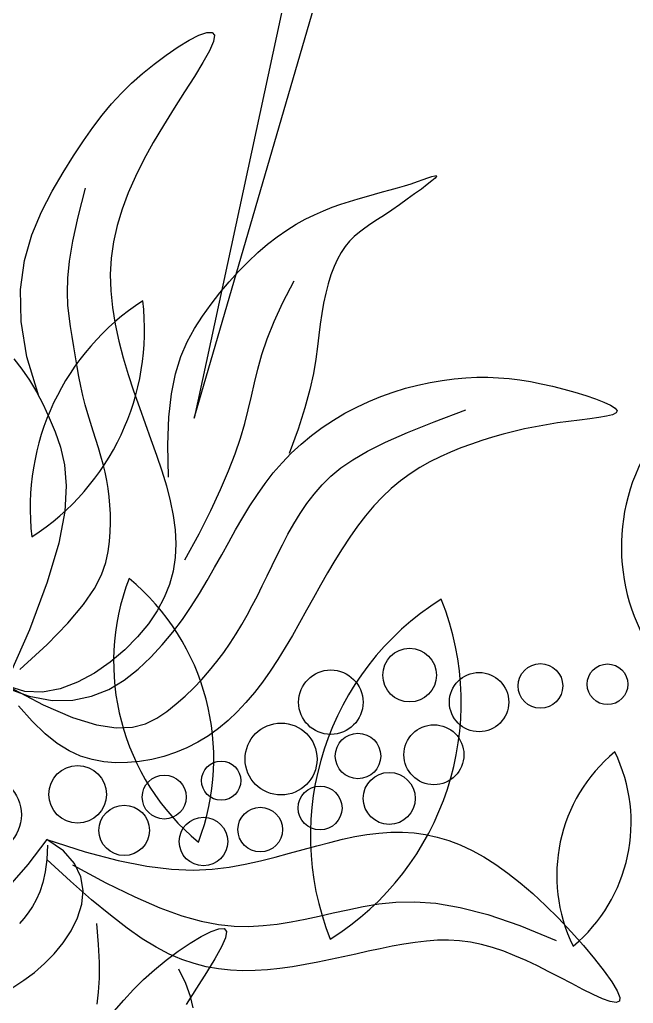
# Model space of a CAD drawing. Header units: millimetres. Extents: x -1030105 to 906887, y -616134 to 1220667.
# Drawn here: x -104318 to -103205, y 545355 to 547140 of the extents above; entities that cross this region are included whole.
import ezdxf

# ---------------------------------------------------------------- set-up
doc = ezdxf.new("R2010")
doc.units = ezdxf.units.MM
doc.header["$MEASUREMENT"] = 0
doc.linetypes.add('DASH', pattern=[0.35, 0.25, -0.1])
doc.linetypes.add('DASHED', pattern=[0.75, 0.5, -0.25])
doc.layers.add('A-Furniture', color=143, linetype='Continuous')
doc.layers.add('A-Tree', color=98, linetype='Continuous')
doc.layers.add('A-Wall', color=6, linetype='Continuous', lineweight=9)

# ---------------------------------------------------------------- blocks, each defined once
blk = doc.blocks.new('FUR')
at = {"layer": 'A-Furniture'}
blk.add_spline([(-46363.2046159654, 38182.85801342491), (-48352.45049999998, 38723.47072861483), (-50738.45049999998, 38177.97072861483), (-51361.95049999998, 36516.97072861483), (-50932.45049999998, 34079.47072861483), (-50064.45049999998, 32040.47072861483), (-50421.45049999998, 30984.47072861483), (-51847.95049999998, 29642.97072861483), (-52520.45049999998, 28301.97072861483), (-51538.45049999998, 26725.97072861483), (-50124.45049999998, 25889.47072861483), (-50094.95049999998, 24970.97072861483), (-52639.45049999998, 24598.97072861483), (-55764.95049999998, 24190.97072861483), (-58101.45049999998, 22242.47072861483), (-58906.45049999998, 18981.47072861483), (-56698.45049999998, 16186.47072861483), (-53354.95049999998, 16334.47072861483), (-51777.45049999998, 19442.47072861483), (-50750.45049999998, 19799.47072861483), (-49707.95049999998, 18980.47072861483), (-48063.95049999998, 17525.97072861483), (-44521.95049999998, 19754.47072861483), (-45333.45049999998, 23058.97072861483), (-45063.45049999998, 25559.47072861483), (-44006.95049999998, 26674.97072861483), (-42619.95049999998, 29779.47072861483), (-44288.45049999998, 31022.47072861483), (-44768.45049999998, 31763.97072861483), (-44666.95049999998, 32855.97072861483), (-43949.45049999998, 34829.47072861483), (-44667.45049999998, 36917.97072861483), (-46363.20461596519, 38182.85801342502)], degree=3, dxfattribs=at)
at = {"layer": 'A-Furniture', "color": 8, "linetype": 'DASH', "ltscale": 50}
blk.add_spline([(-50565.95049999998, 37158.97072861483), (-51007.95049999998, 36018.47072861483), (-50216.45049999998, 33498.97072861483), (-49314.45049999998, 31732.97072861483), (-50013.95049999998, 29838.47072861483), (-51872.95049999998, 28826.97072861483), (-52222.45049999998, 28146.47072861483), (-51693.45049999998, 27010.97072861483), (-49882.95049999998, 26208.47072861483), (-49561.45049999998, 25206.47072861483), (-50398.45049999998, 23780.47072861483), (-53858.45049999998, 23927.97072861483), (-55624.95049999998, 23970.97072861483), (-58351.95049999998, 20316.47072861483), (-57893.95049999998, 17233.97072861483), (-55903.95049999998, 16634.97072861483), (-53916.45049999998, 17057.97072861483), (-52627.95049999998, 18970.97072861483), (-51723.95049999998, 19729.47072861483), (-50443.95049999998, 19895.47072861483), (-49094.45049999998, 18897.47072861483), (-47842.95049999998, 18106.47072861483), (-46007.95049999998, 18156.47072861483), (-44971.95049999998, 19467.47072861483), (-45615.95049999998, 21674.97072861483), (-45842.45049999998, 25105.97072861483), (-44013.45049999998, 27179.97072861483), (-43513.95049999998, 29135.47072861483), (-44916.45049999998, 31443.97072861483), (-45133.45049999998, 32868.97072861483), (-44396.45049999998, 34640.47072861483), (-45721.95049999998, 37012.97072861483), (-47384.45049999998, 37836.47072861483), (-50304.45049999998, 37553.97072861483), (-50565.95049999998, 37158.97072861483)], degree=3, dxfattribs=at)
blk = doc.blocks.new('12PPLT11')
at = {"color": 0, "linetype": 'ByBlock'}
for p, q in [((-0.1437730822779031, -0.3259727946953035), (-0.08983024894462233, -0.1406850446953172)), ((-0.1062476656112494, -0.1512394613619676), (-0.1437730822779031, -0.3259727946953035))]:
    blk.add_line(p, q, dxfattribs=at)
for centre, radius, start, end in [((-0.1170221656112673, -0.3550754613619915), 0.07992766666666666, 122.8873140000795, 186.7253339983677), ((-0.2397997489446198, -0.2973172946953753), 0.07992766666666666, 302.8873140000795, 6.725333998367705), ((0.05743191772206302, -0.3677345446953382), 0.06279416666666666, 148.7876610017853, 221.5977109985612), ((-0.09402816561123473, -0.4049786280286582), 0.07587533333333334, 159.1169870000139, 230.3606239999304), ((-0.2133241656113043, -0.4363617113620251), 0.07587533333333334, 339.1169870000139, 50.36062399993038), ((-0.01558799894461771, -0.4613768780286875), 0.09055483333333332, 122.1169889999252, 201.7275270020464), ((-0.147852748944608, -0.4182029613620273), 0.09055483333333332, 302.1169889999251, 21.72752700204642), ((0.02581150105539365, -0.4742419613620257), 0.05212266666666666, 129.7475050001382, 206.0709009984855), ((-0.05433524894465336, -0.457073461361972), 0.05212266666666666, 309.7475050001382, 26.07090099848551)]:
    blk.add_arc(centre, radius, start, end, dxfattribs=at)
blk = doc.blocks.new('CAY8')
at = {"color": 0, "linetype": 'ByBlock'}
for p, q in [((625.8166894076512, 290.4285731269574), (642.7161815662275, 294.4207004401924)), ((642.7161815662275, 294.4207004401924), (658.8035235170482, 296.2841502324536)), ((658.8035235170482, 296.2841502324536), (673.9072955171887, 296.67846155794)), ((673.9072955171887, 296.67846155794), (687.8560778239207, 296.2631734687548)), ((687.8560778239207, 296.2631734687548), (700.539868047048, 295.5795651804237)), ((700.539868047048, 295.5795651804237), (712.0943332042098, 294.6958765577747)), ((712.0943332042098, 294.6958765577747), (722.7165576653806, 293.562087627879)), ((722.7165576653806, 293.562087627879), (732.6036258015174, 292.1281784167604)), ((608.2764667831962, 283.6482292404489), (625.8166894076512, 290.4285731269574)), ((732.6036258015174, 292.1281784167604), (741.9526219822674, 290.3441289522107)), ((741.9526219822674, 290.3441289522107), (750.960630577867, 288.1599192607118)), ((750.960630577867, 288.1599192607118), (759.8247359581601, 285.5255293693353)), ((590.2669334361799, 273.4201297277777), (608.2764667831962, 283.6482292404489)), ((759.8247359581601, 285.5255293693353), (768.7420224939724, 282.3909393048907)), ((768.7420224939724, 282.3909393048907), (777.8068612795269, 278.7457282765408)), ((667.3650333104542, 273.9266104072613), (685.9874255370687, 278.6561099316841)), ((777.8068612795269, 278.7457282765408), (786.7027703078074, 274.737872222142)), ((786.7027703078074, 274.737872222142), (795.0105542958499, 270.5549462615763)), ((571.9595091088722, 259.0847355350725), (590.2669334361799, 273.4201297277777)), ((639.5177345782595, 264.8552672918249), (652.0305097563269, 269.3315399567673)), ((652.0305097563269, 269.3315399567673), (667.3650333104542, 273.9266104072613)), ((795.0105542958499, 270.5549462615763), (802.3110179612795, 266.3845255157084)), ((566.706511675382, 265.8009600220339), (563.403523010611, 257.8748682994792)), ((629.3605874785153, 260.4821611256284), (639.5177345782595, 264.8552672918249)), ((802.3110179612795, 266.3845255157084), (808.1849660212629, 262.4141851040931)), ((808.1849660212629, 262.4141851040931), (812.2132031925739, 258.8315001471365)), ((553.5256135442633, 239.9825076100988), (571.9595091088722, 259.0847355350725)), ((563.403523010611, 257.8748682994792), (559.5530778494594, 250.111341876147)), ((614.2486963257343, 251.982923138059), (621.0929481598159, 256.1965901705207)), ((621.0929481598159, 256.1965901705207), (629.3605874785153, 260.4821611256284)), ((812.2132031925739, 258.8315001471365), (813.9765341935581, 255.8240457647862)), ((813.9765341935581, 255.8240457647862), (813.0557637403344, 253.5793970774484)), ((559.5530778494594, 250.111341876147), (555.1395346471127, 242.4478557672792)), ((608.3617116789919, 247.8255287414377), (614.2486963257343, 251.982923138059)), ((674.768212162775, 248.9775588086068), (664.4228443875636, 245.94300975236)), ((685.5202619236097, 251.3118273207965), (674.768212162775, 248.9775588086068)), ((696.6977635651001, 252.9958352978738), (685.5202619236097, 251.3118273207965)), ((708.3194869808376, 254.0796027510751), (696.6977635651001, 252.9958352978738)), ((720.4042020650031, 254.6131496894759), (708.3194869808376, 254.0796027510751)), ((732.970678711712, 254.646496123265), (720.4042020650031, 254.6131496894759)), ((745.9594787452534, 254.2505037547762), (732.970678711712, 254.646496123265)), ((758.998331711331, 253.5794010555783), (745.9594787452534, 254.2505037547762)), ((771.6367590859536, 252.8082581888611), (758.998331711331, 253.5794010555783)), ((783.4242823446057, 252.1121453185351), (771.6367590859536, 252.8082581888611)), ((793.9104229639506, 251.6661326085759), (783.4242823446057, 252.1121453185351)), ((802.6447024187528, 251.645290222632), (793.9104229639506, 251.6661326085759)), ((809.176642185741, 252.2246883244825), (802.6447024187528, 251.645290222632)), ((813.0557637403344, 253.5793970774484), (809.176642185741, 252.2246883244825)), ((555.1395346471127, 242.4478557672792), (550.1472518593455, 234.8218849881177)), ((597.6763991865755, 239.6180747956769), (602.9658739227034, 243.7087756922792)), ((602.9658739227034, 243.7087756922792), (608.3617116789919, 247.8255287414377)), ((654.4653887045806, 242.1581601421294), (644.8770752198416, 237.5729899672024)), ((664.4228443875636, 245.94300975236), (654.4653887045806, 242.1581601421294)), ((592.4338493132327, 235.5430052235988), (597.6763991865755, 239.6180747956769)), ((644.8770752198416, 237.5729899672024), (635.6380912640761, 232.1635313153329)), ((550.1472518593455, 234.8218849881177), (544.5605879411469, 227.1709045539701)), ((582.1771172279059, 227.4022451093351), (587.2601225703202, 231.4741882397811)), ((587.2601225703202, 231.4741882397811), (592.4338493132327, 235.5430052235988)), ((635.6380912640761, 232.1635313153329), (626.7244530694898, 226.0100246610036)), ((544.5605879411469, 227.1709045539701), (538.3639013486845, 219.4323894800127)), ((572.3708638193439, 219.2114654640263), (577.2067315547483, 223.3177970961278)), ((577.2067315547483, 223.3177970961278), (582.1771172279059, 227.4022451093351)), ((626.7244530694898, 226.0100246610036), (618.1111340941807, 219.2187625757888)), ((538.3639013486845, 219.4323894800127), (531.3712998134743, 211.5857308376526)), ((567.6914122912367, 215.0738714780764), (572.3708638193439, 219.2114654640263)), ((618.1111340941807, 219.2187625757888), (609.7731077955923, 211.8960376322448)), ((531.3712998134743, 211.5857308376526), (522.7158881751693, 203.7779839217783)), ((558.8794445808107, 206.67415503353), (563.1902752389233, 210.8956364022106)), ((563.1902752389233, 210.8956364022106), (567.6914122912367, 215.0738714780764)), ((609.7731077955923, 211.8960376322448), (601.685347631299, 204.1481424011599)), ((554.7312868282697, 202.4339163039713), (558.8794445808107, 206.67415503353)), ((601.685347631299, 204.1481424011599), (593.8228270586133, 196.0813694550907)), ((522.7158881751693, 203.7779839217783), (511.3605205499498, 196.1981200852115)), ((546.7728306863373, 194.0222166211988), (550.7082621431055, 198.2061826785084)), ((550.7082621431055, 198.2061826785084), (554.7312868282697, 202.4339163039713)), ((511.3605205499498, 196.1981200852115), (496.2680510543232, 189.0351106784819)), ((542.8874526185264, 189.9132805975405), (546.7728306863373, 194.0222166211988)), ((593.8228270586133, 196.0813694550907), (586.1605195357643, 187.8020113652838)), ((496.2680510543232, 189.0351106784819), (476.4013338042732, 182.4779270535601)), ((535.1166972952287, 182.0455485089788), (539.0145881010194, 185.9106370718528)), ((539.0145881010194, 185.9106370718528), (542.8874526185264, 189.9132805975405)), ((586.1605195357643, 187.8020113652838), (578.673398519999, 179.4163607037717)), ((476.4013338042732, 182.4779270535601), (450.7232229163728, 176.7155405626127)), ((531.1562403613225, 178.3492773735652), (535.1166972952287, 182.0455485089788)), ((578.673398519999, 179.4163607037717), (571.3333091195254, 171.0296679625408)), ((450.7232229163728, 176.7155405626127), (418.1965725063437, 171.936922556366)), ((522.9058107503024, 171.5215439725525), (527.0967202104603, 174.8447494718803)), ((527.0967202104603, 174.8447494718803), (531.1562403613225, 178.3492773735652)), ((620.4375642523974, 171.8336456805282), (630.9038940549381, 172.8512409647756)), ((630.9038940549381, 172.8512409647756), (640.732045732324, 172.8746879023183)), ((640.732045732324, 172.8746879023183), (650.21608175435, 172.2134853624539)), ((650.21608175435, 172.2134853624539), (659.5906264314708, 171.1291963751883)), ((418.1965725063437, 171.936922556366), (377.7842366910209, 168.3310443875107)), ((377.7842366910209, 168.3310443875107), (380.4283157178888, 151.2098696183621)), ((379.5013676186736, 166.4372518512337), (379.9519307349274, 140.5676268740081)), ((381.856037362706, 155.0890685864451), (379.5013676186736, 166.4372518512337)), ((514.0046905295039, 165.3440702217722), (518.5522286375362, 168.360903385701)), ((518.5522286375362, 168.360903385701), (522.9058107503024, 171.5215439725525)), ((571.3333091195254, 171.0296679625408), (564.0995830446282, 162.743015314767)), ((596.4141203958152, 165.5780145948611), (609.0389938556928, 169.5124031800169)), ((609.0389938556928, 169.5124031800169), (620.4375642523974, 171.8336456805282)), ((659.5906264314708, 171.1291963751883), (668.8525514397279, 169.6916406191249)), ((668.8525514397279, 169.6916406191249), (677.939290295757, 167.9227019333794)), ((677.939290295757, 167.9227019333794), (686.7882765169797, 165.8442641574602)), ((686.7882765169797, 165.8442641574602), (695.3369436209487, 163.4782111312688)), ((392.6605350110494, 164.8697043491793), (415.2639289099116, 157.2798191230631)), ((498.8855068050052, 156.9688403662894), (504.2026129564201, 159.6667962019146)), ((504.2026129564201, 159.6667962019146), (509.2319130837441, 162.4522869904922)), ((509.2319130837441, 162.4522869904922), (514.0046905295039, 165.3440702217722)), ((564.0995830446282, 162.743015314767), (556.9284236551775, 154.6564428543661)), ((566.3092144078855, 151.6318036939501), (582.2688814030353, 159.7209810558943)), ((582.2688814030353, 159.7209810558943), (596.4141203958152, 165.5780145948611)), ((695.3369436209487, 163.4782111312688), (703.5227251242995, 160.8464266938554)), ((703.5227251242995, 160.8464266938554), (711.2830545445195, 157.9707946847939)), ((367.1802860766493, 141.5806322714288), (371.6778717071593, 154.1521932087071)), ((386.9707935536662, 144.9208423141336), (381.856037362706, 155.0890685864451)), ((415.2639289099116, 157.2798191230631), (433.9955531470496, 152.1793778803058)), ((487.1841141649948, 151.8217113670416), (493.2493112869724, 154.3396619939322)), ((493.2493112869724, 154.3396619939322), (498.8855068050052, 156.9688403662894)), ((556.9284236551775, 154.6564428543661), (549.7760343121572, 146.8699906742713)), ((711.2830545445195, 157.9707946847939), (718.5553653985717, 154.8731989440512)), ((718.5553653985717, 154.8731989440512), (725.295861148481, 151.5760443354757)), ((380.4283157178888, 151.2098696183621), (385.2286308232233, 136.9496119462801)), ((433.9955531470496, 152.1793778803058), (449.3584644297971, 149.2198914767378)), ((449.3584644297971, 149.2198914767378), (461.8557194655532, 148.0528707678623)), ((461.8557194655532, 148.0528707678623), (471.990374961717, 148.3298266094444)), ((471.990374961717, 148.3298266094444), (480.2654876257529, 149.7022698573801)), ((480.2654876257529, 149.7022698573801), (487.1841141649948, 151.8217113670416)), ((549.7760343121572, 146.8699906742713), (542.5986183759615, 139.4836988684638)), ((548.2410569418153, 141.0009836398622), (566.3092144078855, 151.6318036939501)), ((725.295861148481, 151.5760443354757), (731.5358250360605, 148.1038198208644)), ((731.5358250360605, 148.1038198208644), (737.3253102470062, 144.4815353866161)), ((364.1617605495649, 130.4117586590528), (367.1802860766493, 141.5806322714288)), ((379.9519307349274, 140.5676268740081), (381.9487905320148, 119.9858544853505)), ((394.354806983416, 135.9283592382289), (386.9707935536662, 144.9208423141336)), ((737.3253102470062, 144.4815353866161), (742.7143699678654, 140.7342010201774)), ((742.7143699678654, 140.7342010201774), (747.75305738512, 136.8868267071612)), ((385.2286308232233, 136.9496119462801), (391.8521216872778, 125.2487547117944)), ((403.5172484427039, 128.1074055608278), (394.354806983416, 135.9283592382289)), ((542.5986183759615, 139.4836988684638), (535.3523792069846, 132.5976075303352)), ((747.75305738512, 136.8868267071612), (752.4914256846623, 132.9644224345557)), ((362.4925758773552, 120.4409694571168), (364.1617605495649, 130.4117586590528)), ((413.9672887228026, 121.4537674851399), (403.5172484427039, 128.1074055608278)), ((535.3523792069846, 132.5976075303352), (527.9935201661447, 126.3117567537356)), ((647.0460466244058, 126.5952137046497), (657.5963197916226, 128.5272384439686)), ((657.5963197916226, 128.5272384439686), (669.5074139600929, 130.0465977425574)), ((669.5074139600929, 130.0465977425574), (683.1265731094627, 131.040746439141)), ((683.1265731094627, 131.040746439141), (698.8010412199674, 131.3971393737538)), ((752.4914256846623, 132.9644224345557), (756.9795280529088, 128.9919981888906)), ((756.9795280529088, 128.9919981888906), (761.2674176760793, 124.9945639567613)), ((391.8521216872778, 125.2487547117944), (399.9657279926632, 115.8057812551724)), ((425.2140986149188, 115.963231213982), (413.9672887228026, 121.4537674851399)), ((527.9935201661447, 126.3117567537356), (520.4782446139016, 120.7261866317949)), ((620.0877133358463, 119.4485984439325), (628.6389873761964, 121.9433485440113)), ((628.6389873761964, 121.9433485440113), (637.5093504791894, 124.3630686845008)), ((637.5093504791894, 124.3630686845008), (647.0460466244058, 126.5952137046497)), ((761.2674176760793, 124.9945639567613), (765.3978483173214, 120.9981718165309)), ((362.0430128101598, 111.4636617489978), (362.4925758773552, 120.4409694571168)), ((381.9487905320148, 119.9858544853505), (385.2889236215797, 103.9936928770785)), ((399.9657279926632, 115.8057812551724), (409.2363894201571, 108.3191749173366)), ((436.7668489099979, 111.6315829497125), (425.2140986149188, 115.963231213982)), ((512.7601489992176, 115.9315584857559), (504.7824021252618, 111.9810185461702)), ((520.4782446139016, 120.7261866317949), (512.7601489992176, 115.9315584857559)), ((592.976092570274, 112.5395797504552), (602.5659698705513, 114.671683977258)), ((602.5659698705513, 114.671683977258), (611.5082843779692, 116.9913635450157)), ((611.5082843779692, 116.9913635450157), (620.0877133358463, 119.4485984439325)), ((765.3978483173214, 120.9981718165309), (769.3843760482141, 117.0330422147472)), ((769.3843760482141, 117.0330422147472), (773.2332575170021, 113.1304376897915)), ((362.6833520985765, 103.275232620168), (362.0430128101598, 111.4636617489978)), ((409.2363894201571, 108.3191749173366), (419.3310456512572, 102.487419038227)), ((448.134710399574, 108.4546088951483), (436.7668489099979, 111.6315829497125)), ((458.9185650939053, 106.4215029772186), (448.134710399574, 108.4546088951483)), ((496.4855658846882, 108.9183342711131), (487.8102021691684, 106.7872731189218)), ((504.7824021252618, 111.9810185461702), (496.4855658846882, 108.9183342711131)), ((557.5994449545706, 107.6438689155566), (570.7649940079373, 108.9881572398099)), ((570.7649940079373, 108.9881572398099), (582.4664885814509, 110.6325658444348)), ((582.4664885814509, 110.6325658444348), (592.976092570274, 112.5395797504552)), ((701.7140323831209, 109.6842712699818), (695.4182800483923, 107.7876782780386)), ((707.8439835382833, 111.2557340686926), (701.7140323831209, 109.6842712699818)), ((713.7612086518802, 112.4770566135794), (707.8439835382833, 111.2557340686926)), ((719.418782861454, 113.3232288443778), (713.7612086518802, 112.4770566135794)), ((724.7697813054638, 113.7692407009545), (719.418782861454, 113.3232288443778)), ((729.7672791215173, 113.7900821231106), (724.7697813054638, 113.7692407009545)), ((734.3898994274514, 113.3711639090634), (729.7672791215173, 113.7900821231106)), ((738.7184572647693, 112.5395802906951), (734.3898994274514, 113.3711639090634)), ((742.8593156533043, 111.3328463582384), (738.7184572647693, 112.5395802906951)), ((746.9188376139373, 109.788477202057), (742.8593156533043, 111.3328463582384)), ((751.0033861678112, 107.9439879128422), (746.9188376139373, 109.788477202057)), ((773.2332575170021, 113.1304376897915), (776.9507493716683, 109.3216207801106)), ((776.9507493716683, 109.3216207801106), (780.5431082608502, 105.6378540244132)), ((284.5566235000024, 99.18463349087142), (267.129228474545, 102.9995013693351)), ((364.2838744935307, 95.67107915413544), (362.6833520985765, 103.275232620168)), ((385.2889236215797, 103.9936928770785), (389.7693066159209, 91.89290024140246)), ((419.3310456512572, 102.487419038227), (429.9166363677232, 98.00899695863518)), ((469.0861398816141, 105.495090013801), (458.9185650939053, 106.4215029772186)), ((478.6968728704396, 105.6316025468859), (469.0861398816141, 105.495090013801)), ((487.8102021691684, 106.7872731189218), (478.6968728704396, 105.6316025468859)), ((506.5968319542317, 105.7868754246101), (525.7875278233714, 106.0057130281293)), ((525.7875278233714, 106.0057130281293), (542.6976775248131, 106.6372158514368)), ((542.6976775248131, 106.6372158514368), (557.5994449545706, 107.6438689155566)), ((682.5170712893469, 103.1191419540064), (675.9387270072057, 100.4045132945193)), ((689.0036513964897, 105.590965152669), (682.5170712893469, 103.1191419540064)), ((695.4182800483923, 107.7876782780386), (689.0036513964897, 105.590965152669)), ((755.2193243358724, 105.8368935804992), (751.0033861678112, 107.9439879128422)), ((759.6730151386746, 103.5047092956538), (755.2193243358724, 105.8368935804992)), ((764.4708215968367, 100.9849501483423), (759.6730151386746, 103.5047092956538)), ((780.5431082608502, 105.6378540244132), (784.0165908324652, 102.110399960884)), ((784.0165908324652, 102.110399960884), (787.3774537347581, 98.77052112777346)), ((304.7823849432407, 96.18303115889466), (284.5566235000024, 99.18463349087142)), ((303.495600954675, 83.23409154995352), (304.7823849432407, 96.18303115889466)), ((304.7823849432407, 96.18303115889466), (309.8038665773802, 70.73846058691015)), ((366.7148607455547, 88.4465984362414), (364.2838744935307, 95.67107915413544)), ((429.9166363677232, 98.00899695863518), (440.6601012507908, 94.58239201935248)), ((668.9818555041948, 97.508561993267), (661.292956151703, 94.50006542072697)), ((675.9387270072057, 100.4045132945193), (668.9818555041948, 97.508561993267)), ((769.6669679956922, 98.32555204458367), (764.4708215968367, 100.9849501483423)), ((775.1071236775333, 95.61613415197098), (769.6669679956922, 98.32555204458367)), ((780.5848192492358, 92.95673645342504), (775.1071236775333, 95.61613415197098)), ((787.3774537347581, 98.77052112777346), (790.6319536168903, 95.64948006398663)), ((790.6319536168903, 95.64948006398663), (793.7623633073836, 92.78166554699601)), ((293.4662180614341, 90.05495102833265), (285.9220129220939, 87.08318279106061)), ((288.6110591155175, 69.7307258226665), (293.4662180614341, 90.05495102833265)), ((301.8600119076164, 94.1050022954314), (293.4662180614341, 90.05495102833265)), ((389.7693066159209, 91.89290024140246), (395.1869161270752, 82.9852347700089)), ((440.6601012507908, 94.58239201935248), (451.2844114138661, 91.9407090769837)), ((451.2844114138661, 91.9407090769837), (461.7366636987081, 89.95553905538145)), ((461.7366636987081, 89.95553905538145), (472.0199863781327, 88.53309439447366)), ((652.5185283224291, 91.4478009481627), (642.3050713880239, 88.4205459463792)), ((661.292956151703, 94.50006542072697), (652.5185283224291, 91.4478009481627)), ((785.893585317348, 90.4473989318667), (780.5848192492358, 92.95673645342504)), ((790.8269524882217, 88.18816157067522), (785.893585317348, 90.4473989318667)), ((793.7623633073836, 92.78166554699601), (796.6550203635288, 90.2139713104425)), ((796.6550203635288, 90.2139713104425), (799.172278522894, 87.99641732771306)), ((252.9659362231487, 84.46371292470758), (248.6151878476394, 85.3480219882058)), ((257.4871873862594, 83.75308450935881), (252.9659362231487, 84.46371292470758)), ((262.2652906089515, 83.32436725912157), (257.4871873862594, 83.75308450935881)), ((267.3990353328281, 83.31028981797317), (262.2652906089515, 83.32436725912157)), ((272.9872109988373, 83.84358082995641), (267.3990353328281, 83.31028981797317)), ((279.1286070480583, 85.05696893963795), (272.9872109988373, 83.84358082995641)), ((285.9220129220939, 87.08318279106061), (279.1286070480583, 85.05696893963795)), ((299.8938571525523, 73.0237495018755), (303.495600954675, 83.23409154995352)), ((369.8598692823234, 81.43910368008983), (366.7148607455547, 88.4465984362414)), ((395.1869161270752, 82.9852347700089), (401.3387287673413, 76.57245465517371)), ((472.0199863781327, 88.53309439447366), (482.1375077257417, 87.57958753353341)), ((482.1375077257417, 87.57958753353341), (492.0923560155297, 87.00123091301248)), ((492.0923560155297, 87.00123091301248), (501.8876595198544, 86.70423697283877)), ((501.8876595198544, 86.70423697283877), (511.5265465127104, 86.59481815261279)), ((511.5265465127104, 86.59481815261279), (521.012145267372, 86.5791868928518)), ((521.012145267372, 86.5791868928518), (530.3481054702952, 86.56876605283651)), ((530.3481054702952, 86.56876605283651), (539.5401624579117, 86.49582017246757)), ((539.5401624579117, 86.49582017246757), (548.5945729805553, 86.29782421243908)), ((548.5945729805553, 86.29782421243908), (557.5175937874465, 85.91225313206996)), ((557.5175937874465, 85.91225313206996), (566.3154816289189, 85.27658189172689)), ((566.3154816289189, 85.27658189172689), (574.9944932542585, 84.32828545105622)), ((574.9944932542585, 84.32828545105622), (583.560885413799, 83.00483876996623)), ((583.560885413799, 83.00483876996623), (592.020914856761, 81.24371680849617)), ((630.2990847209239, 85.487077786378), (616.1470676923218, 82.716173839357)), ((642.3050713880239, 88.4205459463792), (630.2990847209239, 85.487077786378)), ((795.17845136906, 86.27906435290242), (790.8269524882217, 88.18816157067522)), ((798.7416125660839, 84.8201472613382), (795.17845136906, 86.27906435290242)), ((801.3099666859725, 83.9114502790344), (798.7416125660839, 84.8201472613382)), ((799.172278522894, 87.99641732771306), (801.176491522916, 86.17902357186722)), ((801.176491522916, 86.17902357186722), (802.5300131012282, 84.81181001596451)), ((802.7343969452213, 83.62800339629212), (801.3099666859725, 83.9114502790344)), ((802.5300131012282, 84.81181001596451), (803.0951969961843, 83.94479663306447)), ((803.0951969961843, 83.94479663306447), (802.7343969452213, 83.62800339629212)), ((373.6555692404745, 74.65357261927602), (369.8598692823234, 81.43910368008983)), ((401.3387287673413, 76.57245465517371), (408.0217211490835, 71.95631808858343)), ((592.020914856761, 81.24371680849617), (600.3756244344568, 78.99698369736325)), ((616.1470676923218, 82.716173839357), (599.4955196749816, 80.17661147579383)), ((600.3756244344568, 78.99698369736325), (608.6052014014585, 76.27506025281218)), ((294.3650657803682, 65.28939976931906), (299.8938571525523, 73.0237495018755)), ((298.3755771013984, 73.7740549184764), (298.7441979627492, 49.31581859632024)), ((309.8038665773802, 70.73846058691015), (315.222645377582, 49.28924159216876)), ((378.0519074339845, 68.13689911624715), (373.6555692404745, 74.65357261927602)), ((408.0217211490835, 71.95631808858343), (415.0328698842077, 68.43858326205554)), ((608.6052014014585, 76.27506025281218), (616.6846191144305, 73.10295646097984)), ((616.6846191144305, 73.10295646097984), (624.5888509292508, 69.5056823083305)), ((210.4036049837541, 69.03752119155433), (217.7846913678532, 65.14486090786704)), ((217.7846913678532, 65.14486090786704), (225.5767407229159, 61.61769800572256)), ((284.7421552298274, 51.97691215039413), (288.6110591155175, 69.7307258226665)), ((287.2971390833864, 59.76843710654975), (294.3650657803682, 65.28939976931906)), ((382.9988306761097, 61.93597703430169), (378.0519074339845, 68.13689911624715)), ((415.0328698842077, 68.43858326205554), (422.1982963301289, 65.43425576060145)), ((422.1982963301289, 65.43425576060145), (429.4607008244657, 62.81133073821002)), ((624.5888509292508, 69.5056823083305), (632.2928702020599, 65.50824778145943)), ((632.2928702020599, 65.50824778145943), (639.7716502886051, 61.13566286689638)), ((225.5767407229159, 61.61769800572256), (233.7771187802227, 58.58974835089793)), ((233.7771187802227, 58.58974835089793), (242.3831912712503, 56.19472780786054)), ((279.0779893049712, 56.19825626776765), (287.2971390833864, 59.76843710654975)), ((388.4462857813505, 56.0977002358868), (382.9988306761097, 61.93597703430169)), ((429.4607008244657, 62.81133073821002), (436.791928449953, 60.55105074160565)), ((436.791928449953, 60.55105074160565), (444.163824289195, 58.63465831797112)), ((444.163824289195, 58.63465831797112), (451.5482334250573, 57.04339601429274)), ((639.7716502886051, 61.13566286689638), (647.0001645456814, 56.41293755117113)), ((242.3831912712503, 56.19472780786054), (251.3923239266896, 54.56635224186357)), ((251.3923239266896, 54.56635224186357), (260.7376694824725, 53.85981908119174)), ((260.7376694824725, 53.85981908119174), (270.0955286900589, 54.31625200776216)), ((270.0955286900589, 54.31625200776216), (279.0779893049712, 56.19825626776765)), ((281.8044182860485, 36.48704693376385), (284.7421552298274, 51.97691215039413)), ((394.3442195625048, 50.66896258462839), (388.4462857813505, 56.0977002358868)), ((451.5482334250573, 57.04339601429274), (458.9170009403406, 55.75850637755684)), ((458.9170009403406, 55.75850637755684), (466.2419719171903, 54.76123195429136)), ((466.2419719171903, 54.76123195429136), (473.4949914392582, 54.03281529174455)), ((473.4949914392582, 54.03281529174455), (480.6578109397615, 53.55241474976538)), ((480.6578109397615, 53.55241474976538), (487.7518072587573, 53.29085193978426)), ((487.7518072587573, 53.29085193978426), (494.8082635864575, 53.21686428701105)), ((494.8082635864575, 53.21686428701105), (501.8584631135982, 53.29918921586977)), ((501.8584631135982, 53.29918921586977), (508.9336890305221, 53.50656415098092)), ((508.9336890305221, 53.50656415098092), (516.0652245287511, 53.80772651761981)), ((516.0652245287511, 53.80772651761981), (523.2843527981695, 54.17141374007952)), ((523.2843527981695, 54.17141374007952), (530.6223570299717, 54.56636324311148)), ((530.6223570299717, 54.56636324311148), (538.1000926924189, 54.95453892412661)), ((538.1000926924189, 54.95453892412661), (545.6967043680652, 55.27081057123905)), ((545.6967043680652, 55.27081057123905), (553.380908916728, 55.44327444627015)), ((553.380908916728, 55.44327444627015), (561.1214231981594, 55.40002680946964)), ((561.1214231981594, 55.40002680946964), (568.8869640731591, 55.06916392200401)), ((568.8869640731591, 55.06916392200401), (576.6462484009553, 54.37878204497429)), ((576.6462484009553, 54.37878204497429), (584.3679930420203, 53.25697743987439)), ((584.3679930420203, 53.25697743987439), (592.020914856761, 51.63184636701953)), ((592.020914856761, 51.63184636701953), (599.6373399369932, 49.39605422449131)), ((647.0001645456814, 56.41293755117113), (653.9533863285778, 51.36508182120633)), ((653.9533863285778, 51.36508182120633), (660.6083745520609, 46.02023193248351)), ((298.7441979627492, 49.31581859632024), (299.8229484041021, 28.46840417555541)), ((315.222645377582, 49.28924159216876), (320.9855398335367, 31.32892109902059)), ((400.6425788336801, 45.69665794310458), (394.3442195625048, 50.66896258462839)), ((407.291310408853, 41.22768017376256), (400.6425788336801, 45.69665794310458)), ((599.6373399369932, 49.39605422449131), (607.5040313038353, 46.30054295619811)), ((607.5040313038353, 46.30054295619811), (615.9713612101423, 42.06082364263602)), ((660.6083745520609, 46.02023193248351), (666.9505303616697, 40.41902922185727)), ((272.7483457347498, 41.76123441188429), (261.4519678309607, 34.1503733249574)), ((414.2466177419283, 37.29589706149454), (407.291310408853, 41.22768017376256)), ((615.9713612101423, 42.06082364263602), (625.3897019096203, 36.39240736475949)), ((666.9505303616697, 40.41902922185727), (672.9673404604564, 34.60524129336591)), ((261.4519678309607, 34.1503733249574), (251.4507171116074, 27.99321961242276)), ((279.7427601667168, 22.95466709594075), (281.8044182860485, 36.48704693376385)), ((421.4897308444288, 33.88307207213256), (414.2466177419283, 37.29589706149454)), ((429.0081363704248, 30.95794259401919), (421.4897308444288, 33.88307207213256)), ((625.3897019096203, 36.39240736475949), (636.1094256544038, 29.01080520345749)), ((672.9673404604564, 34.60524129336591), (678.646291551735, 28.62263575360157)), ((251.4507171116074, 27.99321961242276), (242.5381239545695, 23.09281932698104)), ((299.8229484041021, 28.46840417555541), (301.57116021203, 10.79100998917602)), ((320.9855398335367, 31.32892109902059), (327.0393684344763, 16.3510460334528)), ((436.7893209720878, 28.48924601516956), (429.0081363704248, 30.95794259401919)), ((444.82077130172, 26.44571972372978), (436.7893209720878, 28.48924601516956)), ((453.089974012737, 24.79610110699468), (444.82077130172, 26.44571972372978)), ((636.1094256544038, 29.01080520345749), (648.480904698461, 19.63152823850578)), ((678.646291551735, 28.62263575360157), (683.9748703394089, 22.51498020712643)), ((234.5077187377919, 19.25221851956485), (227.1530318404639, 16.27446324320226)), ((242.5381239545695, 23.09281932698104), (234.5077187377919, 19.25221851956485)), ((278.5020927541718, 11.07330955923862), (279.7427601667168, 22.95466709594075)), ((461.5844157569827, 23.50912755311037), (453.089974012737, 24.79610110699468)), ((470.2915831880036, 22.553536450092), (461.5844157569827, 23.50912755311037)), ((479.1947918843962, 21.89389687893163), (470.2915831880036, 22.553536450092)), ((488.2606731315045, 21.4781046956723), (479.1947918843962, 21.89389687893163)), ((497.4516871415562, 21.24988744776238), (488.2606731315045, 21.4781046956723)), ((506.7302941261241, 21.15297268487666), (497.4516871415562, 21.24988744776238)), ((516.0589542971084, 21.13108795518383), (506.7302941261241, 21.15297268487666)), ((525.4001278657543, 21.12796080750741), (516.0589542971084, 21.13108795518383)), ((534.716275044224, 21.08731879047446), (525.4001278657543, 21.12796080750741)), ((543.9698560446795, 20.95288945251559), (534.716275044224, 21.08731879047446)), ((553.1243738276553, 20.67152656995495), (543.9698560446795, 20.95288945251559)), ((562.1475023521507, 20.20258882486269), (553.1243738276553, 20.67152656995495)), ((571.0079583255374, 19.50856112694055), (562.1475023521507, 20.20258882486269)), ((579.6744584563003, 18.5519283862177), (571.0079583255374, 19.50856112694055)), ((648.480904698461, 19.63152823850578), (662.8545112940574, 7.970087551513643)), ((683.9748703394089, 22.51498020712643), (688.9405635263993, 16.32604225968134)), ((327.0393684344763, 16.3510460334528), (333.3309496702223, 3.849163319815489)), ((588.115719451549, 17.29517551206845), (579.6744584563003, 18.5519283862177)), ((596.3004580194411, 15.70078741419456), (588.115719451549, 17.29517551206845)), ((604.1973908680684, 13.73124900269067), (596.3004580194411, 15.70078741419456)), ((611.7752347048681, 11.34904518647272), (604.1973908680684, 13.73124900269067)), ((688.9405635263993, 16.32604225968134), (693.5308578166096, 10.09958951661429)), ((278.0273279300327, 0.5365112464296544), (278.5020927541718, 11.07330955923862)), ((301.57116021203, 10.79100998917602), (303.948165172058, -4.157165630282179)), ((619.012091218452, 8.53020798578109), (611.7752347048681, 11.34904518647272)), ((625.9236020216067, 5.304957859016213), (619.012091218452, 8.53020798578109)), ((662.8545112940574, 7.970087551513643), (679.580617695161, -6.258005777743165)), ((693.5308578166096, 10.09958951661429), (697.7332399130264, 3.879389582880322)), ((228.6036258015174, 4.12817841676042), (237.9526219822674, 2.344128952210667)), ((237.9526219822674, 2.344128952210667), (246.9606305778671, 0.1599192607118312)), ((246.9606305778671, 0.1599192607118312), (255.8247359581601, -2.474470630664655)), ((278.2633775769009, -8.962190919452041), (278.0273279300327, 0.5365112464296544)), ((333.3309496702223, 3.849163319815489), (339.8071020304651, -6.683180116624499)), ((632.5347937070492, 1.717062374593297), (625.9236020216067, 5.304957859016213)), ((638.8706928684132, -2.189710898941485), (632.5347937070492, 1.717062374593297)), ((697.7332399130264, 3.879389582880322), (701.543538717453, -2.305379137169439)), ((255.8247359581601, -2.474470630664655), (264.7420224939724, -5.609060695109292)), ((264.7420224939724, -5.609060695109292), (273.8068612795269, -9.25427172345917)), ((303.948165172058, -4.157165630282179), (306.913295070497, -16.81692434890829)), ((644.9563260979576, -6.371594392976476), (638.8706928684132, -2.189710898941485)), ((701.543538717453, -2.305379137169439), (704.990951921196, -8.483895047493206)), ((273.8068612795269, -9.25427172345917), (282.7027703078074, -13.26212777785804)), ((279.1551535765921, -17.72926001563428), (278.2633775769009, -8.962190919452041)), ((339.8071020304651, -6.683180116624499), (346.4146440044369, -15.75243735046934)), ((650.8167199897744, -10.78482053876905), (644.9563260979576, -6.371594392976476)), ((656.4769011361877, -15.38562176764208), (650.8167199897744, -10.78482053876905)), ((704.990951921196, -8.483895047493206), (708.1130194145098, -14.69992575343895)), ((266.811307910235, -27.65615893481845), (272.7483457347498, -19.06313775211856)), ((280.6504925159916, -26.02789755588128), (279.1551535765921, -17.72926001563428)), ((282.7027703078074, -13.26212777785804), (291.0105542958499, -17.44505373842367)), ((291.0105542958499, -17.44505373842367), (298.3110179612795, -21.61547448429155)), ((306.913295070497, -16.81692434890829), (310.425881694051, -27.62906783383914)), ((346.4146440044369, -15.75243735046934), (353.1003940818937, -23.86506145677959)), ((661.961896130766, -20.13023051157325), (656.4769011361877, -15.38562176764208)), ((708.1130194145098, -14.69992575343895), (710.9472810867319, -20.99723886035463)), ((298.3110179612795, -21.61547448429155), (304.1849660212629, -25.58581489590688)), ((353.1003940818937, -23.86506145677959), (359.8111707529188, -31.45351749512884)), ((667.2936032423986, -24.98321588220097), (661.961896130766, -20.13023051157325)), ((672.4814074436163, -29.94249371399746), (667.2936032423986, -24.98321588220097)), ((710.9472810867319, -20.99723886035463), (713.5312768271997, -27.4196019740466)), ((260.9900181296853, -34.3859352725467), (266.811307910235, -27.65615893481845)), ((282.7089298014125, -33.94825880121607), (280.6504925159916, -26.02789755588128)), ((304.1849660212629, -25.58581489590688), (308.2132031925739, -29.16849985286353)), ((308.2132031925739, -29.16849985286353), (309.9765341935581, -32.17595423521379)), ((310.425881694051, -27.62906783383914), (314.4452568285724, -37.03439775194965)), ((359.8111707529188, -31.45351749512884), (366.4937925059585, -38.65431846602405)), ((677.5315653824018, -35.01431652247084), (672.4814074436163, -29.94249371399746)), ((713.5312768271997, -27.4196019740466), (715.9025465264294, -34.01078269933896)), ((267.6367590859536, -35.19174181113885), (254.998331711331, -34.42059894442173)), ((255.2500648780788, -39.49006167345033), (260.9900181296853, -34.3859352725467)), ((279.4242823446057, -35.88785468146489), (267.6367590859536, -35.19174181113885)), ((289.9104229639506, -36.33386739142406), (279.4242823446057, -35.88785468146489)), ((285.2929255418148, -41.53723744795388), (282.7089298014125, -33.94825880121607)), ((298.6447024187528, -36.35470977736804), (289.9104229639506, -36.33386739142406)), ((305.176642185741, -35.77531167551751), (298.6447024187528, -36.35470977736804)), ((309.0557637403344, -34.42060292255155), (305.176642185741, -35.77531167551751)), ((309.9765341935581, -32.17595423521379), (309.0557637403344, -34.42060292255155)), ((314.4452568285724, -37.03439775194965), (318.9307522599793, -45.47371577004924)), ((682.4503337074584, -40.20493682214692), (677.5315653824018, -35.01431652247084)), ((715.9025465264294, -34.01078269933896), (718.0986300738896, -40.81454864164516)), ((288.3649398487778, -48.84172719404705), (285.2929255418148, -41.53723744795388)), ((366.4937925059585, -38.65431846602405), (373.0950778320785, -45.52998935383039)), ((687.2439690670308, -45.52060712820639), (682.4503337074584, -40.20493682214692)), ((718.0986300738896, -40.81454864164516), (720.1570673589176, -47.87466740677155)), ((291.8874328321126, -55.90862173659661), (288.3649398487778, -48.84172719404705)), ((318.9307522599793, -45.47371577004924), (323.840135612767, -53.33467724129696)), ((373.0950778320785, -45.52998935383039), (379.561845219594, -52.14305514356784)), ((691.9187281089708, -50.967579955568), (687.2439690670308, -45.52060712820639)), ((720.1570673589176, -47.87466740677155), (722.0966283267062, -55.18280238152329)), ((295.8228646019579, -62.78481477231071), (291.8874328321126, -55.90862173659661)), ((323.840135612767, -53.33467724129696), (329.1249178619419, -60.79235226490528)), ((379.561845219594, -52.14305514356784), (385.840913158785, -58.55604081966703)), ((696.480867482047, -56.55210781980531), (691.9187281089708, -50.967579955568)), ((700.9366438341767, -62.28044323550967), (696.480867482047, -56.55210781980531)), ((722.0966283267062, -55.18280238152329), (723.8610031423323, -62.5222000789272)), ((300.1336952691072, -69.51719999874877), (295.8228646019579, -62.78481477231071)), ((329.1249178619419, -60.79235226490528), (334.7350458223973, -67.96866462656726)), ((385.840913158785, -58.55604081966703), (391.8791001388181, -64.83147136727894)), ((705.2787577422878, -68.11611327186074), (700.9366438341767, -62.28044323550967)), ((723.8610031423323, -62.5222000789272), (725.375112026597, -69.62400279340181)), ((304.7823849432407, -76.15267111294634), (300.1336952691072, -69.51719999874877)), ((334.7350458223973, -67.96866462656726), (340.6204663069966, -74.9855381123034)), ((391.8791001388181, -64.83147136727894), (397.6232246499076, -71.0318717707687)), ((709.4456854986947, -73.8517432147546), (705.2787577422878, -68.11611327186074)), ((725.375112026597, -69.62400279340181), (726.563875200367, -76.21935281975857)), ((309.7272226361038, -82.72926412214838), (304.7823849432407, -76.15267111294634)), ((340.6204663069966, -74.9855381123034), (346.7311261301747, -81.96489650774129)), ((397.6232246499076, -71.0318717707687), (403.0201051812201, -77.21976701554922)), ((713.3623473236748, -79.23723290428279), (709.4456854986947, -73.8517432147546)), ((726.563875200367, -76.21935281975857), (727.3522128841814, -82.03939245254696)), ((314.9098129637077, -89.24958427443744), (309.7272226361038, -82.72926412214838)), ((346.7311261301747, -81.96489650774129), (353.0169721047296, -89.0286635985085)), ((403.0201051812201, -77.21976701554922), (408.0222954833753, -83.45351376403232)), ((716.9536634382257, -84.02248217948909), (713.3623473236748, -79.23723290428279)), ((727.3522128841814, -82.03939245254696), (727.6650452984486, -86.81526398657843)), ((353.0169721047296, -89.0286635985085), (359.4279510451615, -96.29876317023263)), ((408.0222954833753, -83.45351376403232), (412.6052903506443, -89.77479539212618)), ((720.1445540622972, -87.957390880596), (716.9536634382257, -84.02248217948909)), ((722.8599394169523, -90.7918588470402), (720.1445540622972, -87.957390880596)), ((727.6650452984486, -86.81526398657843), (727.4272926637077, -90.27810971633699)), ((320.2675894431468, -95.70737912934965), (314.9098129637077, -89.24958427443744)), ((412.6052903506443, -89.77479539212618), (416.7503198381619, -96.22112695241049)), ((725.0247397229268, -92.27578591897873), (722.8599394169523, -90.7918588470402)), ((726.563875200367, -92.15907193637213), (725.0247397229268, -92.27578591897873)), ((727.4272926637077, -90.27810971633699), (726.563875200367, -92.15907193637213)), ((325.7379855918425, -102.096396245046), (320.2675894431468, -95.70737912934965)), ((359.4279510451615, -96.29876317023263), (365.9140097651853, -103.8971190093926)), ((416.7503198381619, -96.22112695241049), (420.43861400067, -102.830023499233)), ((331.2584349264962, -108.4103831796874), (325.7379855918425, -102.096396245046)), ((365.9140097651853, -103.8971190093926), (372.4110176195554, -112.009743078901)), ((420.43861400067, -102.830023499233), (423.6514028940237, -109.6390000860247)), ((336.7663709649223, -114.6430874924172), (331.2584349264962, -108.4103831796874)), ((342.1992272238876, -120.7882567417237), (336.7663709649223, -114.6430874924172)), ((372.4110176195554, -112.009743078901), (378.7985341290205, -121.0790000548059)), ((423.6514028940237, -109.6390000860247), (426.3699165729649, -116.6855717658891)), ((347.4944372204209, -126.8396384863572), (342.1992272238876, -120.7882567417237)), ((426.3699165729649, -116.6855717658891), (428.575385092694, -124.0072535926502)), ((352.5936055708607, -132.8003590267017), (347.4944372204209, -126.8396384863572)), ((378.7985341290205, -121.0790000548059), (384.9420413554344, -131.6113427910295)), ((428.575385092694, -124.0072535926502), (430.2490385082147, -131.6415606193459)), ((357.4550212870181, -138.7110596303955), (352.5936055708607, -132.8003590267017)), ((384.9420413554344, -131.6113427910295), (390.7070213606512, -144.1132241417563)), ((430.2490385082147, -131.6415606193459), (431.3752351990788, -139.6228816485291)), ((362.0411444782458, -144.6217603078239), (357.4550212870181, -138.7110596303955)), ((431.3752351990788, -139.6228816485291), (431.9508468413278, -147.9731004767509)), ((366.3144352551408, -150.5824810691756), (362.0411444782458, -144.6217603078239)), ((390.7070213606512, -144.1132241417563), (395.9589562065903, -159.0910969608431)), ((370.237353728824, -156.6432419239845), (366.3144352551408, -150.5824810691756)), ((431.9508468413278, -147.9731004767509), (431.9758734344377, -156.7109746490296)), ((373.7723600083209, -162.8540628821775), (370.237353728824, -156.6432419239845)), ((395.9589562065903, -159.0910969608431), (400.5633279555641, -177.0514141016229)), ((431.9758734344377, -156.7109746490296), (431.4503149786051, -165.8552617106452)), ((376.8819142050797, -169.2649639540086), (373.7723600083209, -162.8540628821775)), ((379.5284764288463, -175.925965149012), (376.8819142050797, -169.2649639540086)), ((431.4503149786051, -165.8552617106452), (430.3741714736989, -175.4247192066814)), ((381.6901484105347, -182.8745814775957), (379.5284764288463, -175.925965149012)), ((400.5633279555641, -177.0514141016229), (404.3856186690336, -198.5006284188039)), ((430.3741714736989, -175.4247192066814), (428.7474429201775, -185.4381046818944)), ((383.407598364096, -190.0983079535345), (381.6901484105347, -182.8745814775957)), ((384.7371361242567, -197.5721345893817), (383.407598364096, -190.0983079535345)), ((428.7474429201775, -185.4381046818944), (426.5701293179754, -195.9141756822191)), ((426.5701293179754, -195.9141756822191), (423.8422306667653, -206.8716897524773)), ((385.7350715252851, -205.2710513987386), (384.7371361242567, -197.5721345893817)), ((404.3856186690336, -198.5006284188039), (407.291310408853, -223.9451927653918)), ((386.4577144018422, -213.1700483954028), (385.7350715252851, -205.2710513987386)), ((423.8422306667653, -206.8716897524773), (420.5887735597225, -218.2585427049034)), ((386.961374588851, -221.2441155928445), (386.4577144018422, -213.1700483954028)), ((387.3023619202522, -229.4682430042067), (386.961374588851, -221.2441155928445)), ((420.5887735597225, -218.2585427049034), (416.9348909622659, -229.739183419877)), ((387.5369862306416, -237.8174206428284), (387.3023619202522, -229.4682430042067)), ((416.9348909622659, -229.739183419877), (413.0307424338407, -240.9071990453867)), ((387.7267712288176, -246.2114080524316), (387.5369862306416, -237.8174206428284)), ((413.0307424338407, -240.9071990453867), (409.0264875327139, -251.3561767281772)), ((387.9540961162656, -254.3490428971545), (387.7267712288176, -246.2114080524316)), ((388.3065539695908, -261.8739323716491), (387.9540961162656, -254.3490428971545)), ((409.0264875327139, -251.3561767281772), (405.0722858179379, -260.6797036170228)), ((405.0722858179379, -260.6797036170228), (401.3182968481724, -268.4713668582099)), ((388.8717378644815, -268.4296836701087), (388.3065539695908, -261.8739323716491)), ((389.7372408767569, -273.6599039869234), (388.8717378644815, -268.4296836701087)), ((390.9906560827603, -277.2082005162865), (389.7372408767569, -273.6599039869234)), ((401.3182968481724, -268.4713668582099), (397.91468018247, -274.3247536005128)), ((392.7195765582455, -278.7181804529155), (390.9906560827603, -277.2082005162865)), ((395.0115953794248, -277.8334509907418), (392.7195765582455, -278.7181804529155)), ((397.91468018247, -274.3247536005128), (395.0115953794248, -277.8334509907418))]:
    blk.add_line(p, q, dxfattribs=at)
for centre, radius in [((298.3755771013984, 141.0009836398622), 25.82640334534917), ((340.0198280720306, 92.98174345016923), 18.66980560111515), ((334.2320364848656, 55.2932031202381), 16.32382515663548), ((365.6818765044245, 43.07189794373153), 14.26336976286063), ((392.8179599914602, 15.95379666800909), 12.7195865036326), ((352.7599381733689, 6.914410716623024), 15.71009876382772), ((423.830637969173, -11.16432346706097), 23.27999257596779), ((471.6418227862905, -21.49502332636439), 20.86410866022382), ((377.311633993997, -21.49502332636439), 14.43790307745188), ((408.3242859889888, -48.61314346136896), 14.20473588090774), ((449.6745146317426, -53.77849339121713), 14.72419676962489), ((511.6998446044472, -57.65251055340741), 17.37954461395085), ((435.4603694760899, -84.77061182880243), 16.83705964930526), ((474.2262104527636, -96.39266331537328), 19.41314046695245), ((518.1608007788109, -105.4320304070188), 19.19855683043559), ((546.5890910904436, -135.1328160773392), 14.43790307745188), ((568.5563992446641, -172.5816360717126), 13.16945528490697)]:
    blk.add_circle(centre, radius, dxfattribs=at)
blk = doc.blocks.new('CÂY')
at = {"layer": 'A-Tree', "color": 8, "ltscale": 10, "xscale": 5600, "yscale": 5600, "zscale": 5600}
blk.add_blockref('12PPLT11', (-14002.63927257677, 39131.0177320498), dxfattribs=at)
at = {"layer": 'A-Tree', "color": 8, "ltscale": 10, "xscale": 2.803183510899544, "yscale": 2.803183510899544, "zscale": 2.803183510899544, "rotation": 61.02666088021106}
blk.add_blockref('CAY8', (-15253.1624521194, 35662.46407066891), dxfattribs=at)
blk = doc.blocks.new('BỐ TRÍ LAY OUT')
at = {"layer": 'A-Furniture', "color": 3}
for name, p in [('CÂY', (4286.75486311756, 4469.288343299762)), ('FUR', (48783.7433631176, 18654.71482977469))]:
    blk.add_blockref(name, p, dxfattribs=at)
blk = doc.blocks.new('TƯỜNG KIẾN TRÚC')
at = {"color": 0}
blk.add_lwpolyline([(-59109.45050007258, -10951.41178502212, 0.3007712608834658), (-59433.48834112042, -20977.9515451272, -0.1109267746102993), (-58324.95049999893, -25392.9117849312, 0.2744959358900485), (-54764.67693125011, -30745.50201954215), (-54870.07724847212, -30916.70735113195, -0.2737434813125313), (-58524.82350961678, -25400.4982577007, 0.110781498324218), (-59608.28799956816, -21075.5089369925, -0.3003100924078351), (-59276.732707736, -10841.56509468262, 0.1203599662711941), (-56712.10026304639, -2725.501215154189, -0.428868107866043), (-44402.02985209874, 7806.991538148141), (-44422.95049881186, 7608.088214958785, 0.4288927192910423), (-56512.45050001712, -2737.411785252159, -0.1204783687929575)], format="xyb", close=True, dxfattribs=at)
blk = doc.blocks.new('KIẾN TRÚC')
h = blk.add_hatch(color=9)
h.dxf.hatch_style = 1
edge = h.paths.add_edge_path(flags=16)
edge.add_line((62281.95049999998, 27412.02927138517), (55232.82389649404, 27412.02927138505))
edge.add_arc((32545.50878812408, 30716.66293956665), 22926.72829924391, 284.53695158247865, 351.7125813344091, ccw=False)
edge.add_line((38300.21700792988, 8523.911784915952), (13217.51784992669, 8523.911784910597))
edge.add_arc((23753.10182550838, 24110.84943410289), 18813.58963585476, 227.7677182561868, 235.9442986410003, ccw=False)
edge.add_arc((7788.819823088517, 12733.3910908635), 4187.039666959467, 236.0590124962323, 322.4360737019827, ccw=False)
edge.add_arc((13873.5970987339, 18503.25729619298), 12505.26566685072, 190.8327360748526, 227.6605687844487, ccw=False)
edge.add_arc((25477.52443721271, 20792.18331255531), 24332.69085544715, 180.6832153365221, 190.991126688788, ccw=False)
edge.add_arc((3282.93561756362, 20557.21277457592), 2137.084471138149, 101.08076224722828, 181.479400931386, ccw=False)
edge.add_line((2872.204064266523, 22654.45611475036), (4986.06665855035, 23013.11448664329))
edge.add_arc((28039.69241930227, 24288.4119512235), 23088.87273861522, 153.2014320220877, 183.1663029992741, ccw=False)
edge.add_arc((10232.26976538847, 40544.64471371844), 6483.106001901682, 182.8401094538115, 244.3962742115525, ccw=False)
edge.add_arc((-6425.00274742386, 39970.86676714511), 10185.26120742048, 1.420812516492314, 26.70695635716553)
edge.add_arc((10590.58143904217, 49414.25633883046), 9292.69259551461, 144.7133172211654, 211.5754885360199, ccw=False)
edge.add_arc((-12326.15115191392, 64090.21360378864), 17935.64217367859, 328.7375359512051, 356.1899532233969)
edge.add_arc((16735.32676788772, 62308.59922571364), 11181.04393981935, 84.1243873636841, 176.9761863570094, ccw=False)
edge.add_arc((20708.98128665387, 99752.52490135818), 26473.21942281876, 263.8653720447036, 288.4869561324928)
edge.add_arc((35667.35201082098, 54479.70646712999), 21207.13938727637, 73.35106851793267, 108.03023985438841, ccw=False)
edge.add_arc((44765.46109434243, 84516.17499720305), 10177.42256554817, 252.7258710955127, 285.7130125077479)
edge.add_arc((49658.99676799333, 68415.98596348311), 6655.601145545619, 49.49953772748103, 108.7311152981473, ccw=False)
edge.add_arc((48035.04809900769, 66009.84854850778), 9545.540963997893, -2.328829575281418, 51.46764420018991, ccw=False)
edge.add_line((57572.70516659174, 65621.96975748474), (49483.50000000001, 65623.9117849106))
edge.add_line((49483.50000000001, 65623.9117849106), (62281.95049999965, 65623.9117849191))
edge.add_line((62281.95049999965, 65623.9117849191), (62281.95049999998, 27412.02927138517))
h.paths.add_polyline_path([(0, 77895.5), (64428.50000000001, 77895.5), (64428.50000000001, -0.577250000089407), (-1.792749999687658, 0.577250000089407)])
at = {"layer": 'A-Wall'}
blk.add_blockref('TƯỜNG KIẾN TRÚC', (62285.79396247002, 65615.61311326921), dxfattribs=at)

msp = doc.modelspace()

# ---------------------------------------------------------------- linework, layer by layer
at = {"color": 1, "linetype": 'DASHED', "ltscale": 1000, "const_width": 50}
msp.add_lwpolyline([(-95670.36382637039, 506057.7127576224, -0.1976179126471055), (-98776.4909959755, 504407.8530505756, -0.1933850795687879), (-101327.4665850348, 505136.2682151492, -0.1620892894414481), (-105187.3251048478, 512029.4862030041, -0.0450071005246337), (-105631.9365025142, 516378.5384931223, -0.3659412979444954), (-103906.2959357335, 518530.9561147504), (-101743.9030274843, 518897.8486090698, -0.1357393945070406), (-99338.88206733699, 530570.340333024, -0.2750178852905023), (-103021.3730096331, 536099.9135275302, 0.1107814983251507), (-104104.8374997806, 540424.9028483479, -0.3003100923854334), (-103773.2822078853, 550658.8466900261, 0.1203599662960986), (-101208.6497629923, 558774.9105705839, -0.4288681078624456), (-88898.57935298752, 569307.4033231586, 0.107847157214301), (-77675.15854412533, 570521.9329957211, -0.1524819869208155), (-65035.16077594279, 570674.3053047663, 0.1449358142641596), (-59256.79872041271, 570595.5800135372, -0.2643588036035894), (-52796.99522499467, 569353.4099046133, -0.2237263001650759), (-49205.79483340826, 561498.4697574847), (-44496.54950000049, 561500.4117849191), (-44496.54950000002, 523288.5292713851), (-51545.67610350606, 523288.5292713851, -0.3011393681377011), (-68478.28299209109, 504400.4117849106), (-93560.98215007345, 504400.4117849106, -0.03627546227429911), (-95670.36382637039, 506057.7127576224)], format="xyb", dxfattribs=at)

# ---------------------------------------------------------------- block references
at = {"color": 3}
for name, p in [('KIẾN TRÚC', (-106778.5, 495876.5)), ('BỐ TRÍ LAY OUT', (-93480.29286311776, 504642.1131132607))]:
    msp.add_blockref(name, p, dxfattribs=at)

doc.saveas('drawing.dxf')
